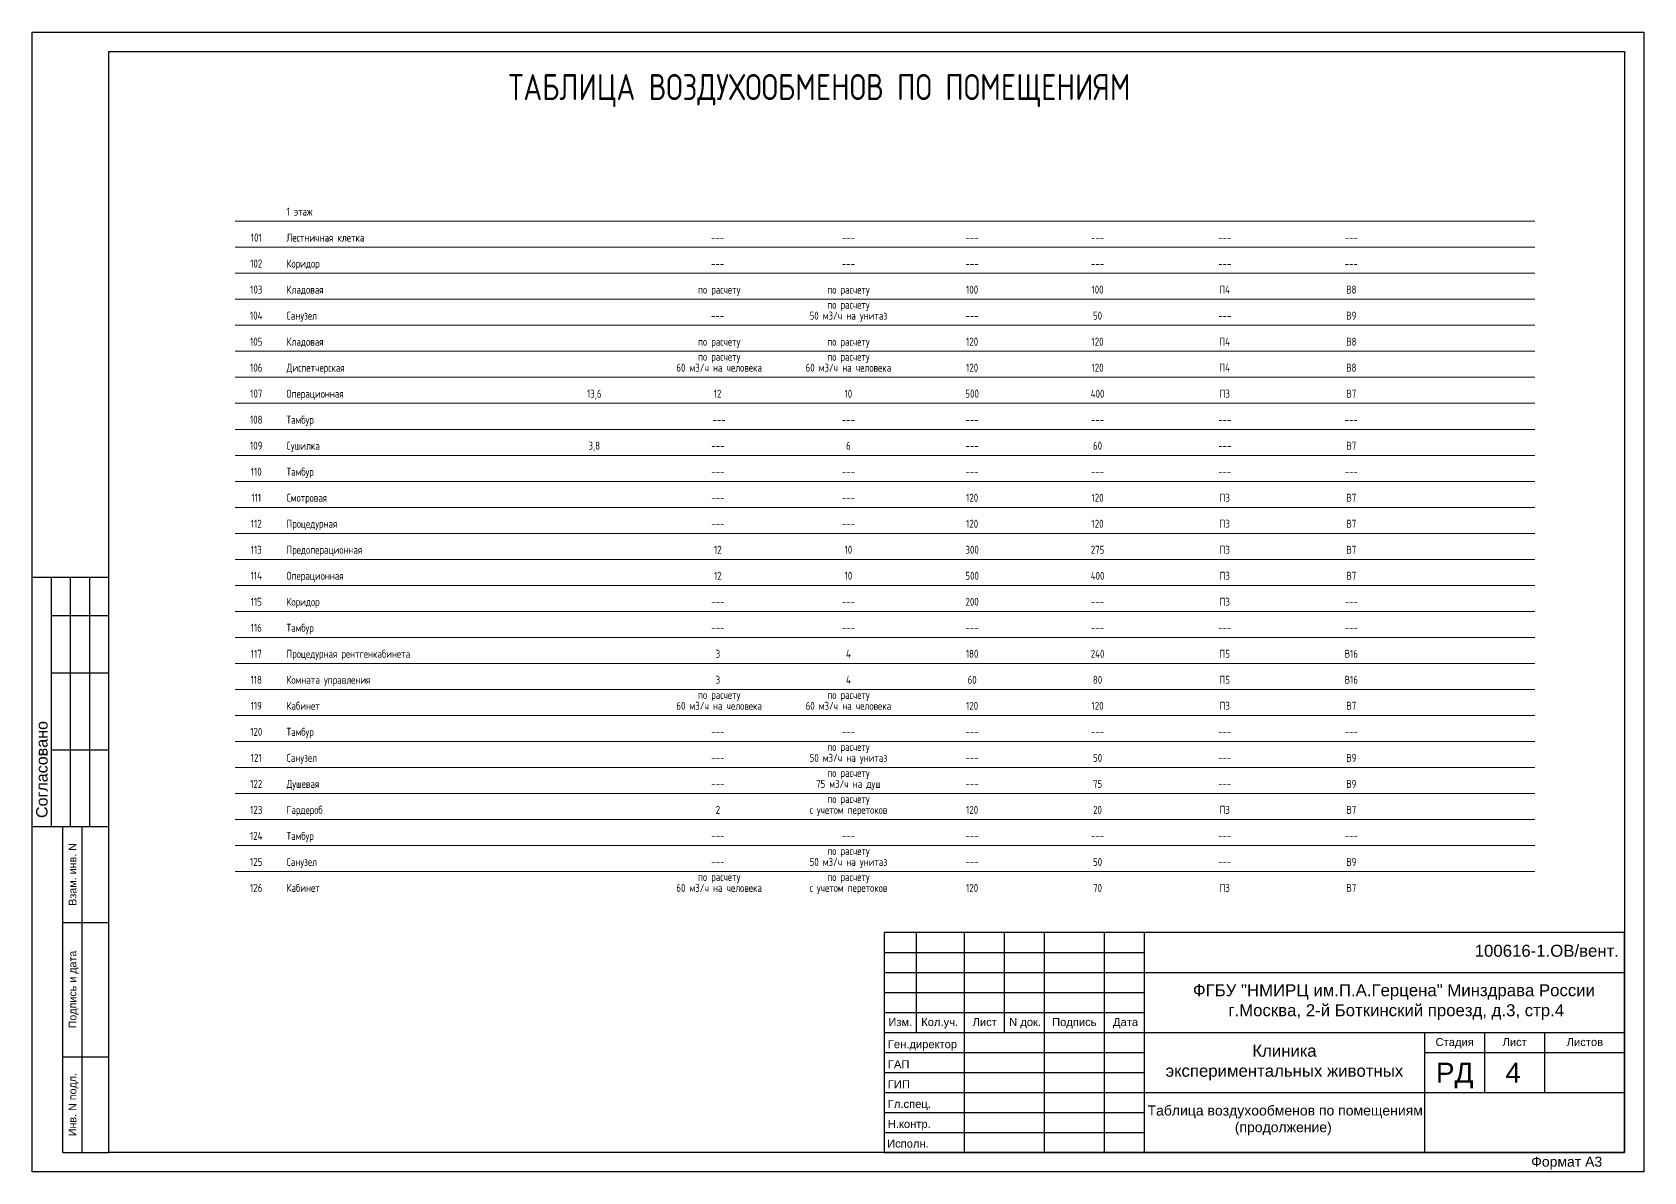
# Model space of a CAD drawing. Header units: millimetres. Extents: x -285783 to 224003, y -270247 to -22062.
# Drawn here: x -122941 to -82672, y -50537 to -22062 of the extents above; entities that cross this region are included whole.
import ezdxf
from ezdxf.enums import TextEntityAlignment as Align

# ---------------------------------------------------------------- set-up
doc = ezdxf.new("R2010")
doc.units = ezdxf.units.MM
for name, color, linetype, lineweight in [('12 текст рамки', 7, 'Continuous', 30), ('13 рамка', 7, 'Continuous', 30), ('A4TXT', 7, 'Continuous', 13), ('DOORS', 7, 'Continuous', 5)]:
    doc.layers.add(name, color=color, linetype=linetype, lineweight=lineweight)
doc.styles.add('SPDS', font='SPDS.shx')
doc.styles.add('РАМКА', font='arial.ttf')
doc.styles.add('ТЕКСТ', font='arial.ttf', dxfattribs={"oblique": 10, "height": 150})

msp = doc.modelspace()

# ---------------------------------------------------------------- linework, layer by layer
at = {"layer": '13 рамка'}
for p, q in [((-122941, -35676), (-121023, -35676)), ((-122461, -41908), (-122461, -35676)), ((-121982, -41908), (-121982, -35676)), ((-121503, -41908), (-121503, -35676)), ((-122461, -36635), (-121023, -36635)), ((-122461, -38073), (-121023, -38073)), ((-122461, -39991), (-121023, -39991)), ((-122941, -41908), (-121023, -41908)), ((-122174, -50058), (-122174, -41908)), ((-121694, -50058), (-121694, -41908)), ((-122174, -44305), (-121023, -44305)), ((-101652, -44558), (-101652, -50058)), ((-83152, -44558), (-101652, -44558)), ((-100852, -44558), (-100852, -47058)), ((-99652, -44558), (-99652, -50058)), ((-98652, -44558), (-98652, -47058)), ((-97652, -44558), (-97652, -50058)), ((-96152, -44558), (-96152, -50058)), ((-95152, -44558), (-95152, -50058)), ((-83152, -50058), (-83152, -44558)), ((-101652, -45058), (-95152, -45058)), ((-101652, -45558), (-83152, -45558)), ((-101652, -46058), (-95152, -46058)), ((-101652, -46558), (-95152, -46558)), ((-101652, -47058), (-83152, -47058)), ((-88152, -47058), (-88152, -50058)), ((-86652, -47058), (-86652, -48558)), ((-85152, -47058), (-85152, -48558)), ((-122174, -47661), (-121023, -47661)), ((-101652, -47558), (-95152, -47558)), ((-88152, -47558), (-83152, -47558)), ((-101652, -48058), (-95152, -48058)), ((-101652, -48058), (-95152, -48058)), ((-101652, -48558), (-83152, -48558)), ((-101652, -49058), (-95152, -49058)), ((-101652, -49058), (-95152, -49058)), ((-101652, -49558), (-95152, -49558)), ((-101652, -49558), (-95152, -49558)), ((-122174, -50058), (-121023, -50058)), ((-101652, -50058), (-83152, -50058)), ((-101652, -50058), (-83152, -50058)), ((-101652, -50058), (-83152, -50058))]:
    msp.add_line(p, q, dxfattribs=at)
for points in [[(-122941, -22062), (-82672, -22062), (-82672, -50537), (-122941, -50537)], [(-121023, -22541), (-83152, -22541), (-83152, -50058), (-121023, -50058)]]:
    msp.add_lwpolyline(points, close=True, dxfattribs=at)
at = {"layer": 'A4TXT'}
for p, q in [((-117872, -26785), (-85394, -26785)), ((-117872, -33935), (-85394, -33935)), ((-117872, -34585), (-85394, -34585)), ((-117872, -35235), (-85394, -35235)), ((-117872, -35885), (-85394, -35885)), ((-117872, -36535), (-85394, -36535)), ((-117872, -37185), (-85394, -37185)), ((-117872, -37835), (-85394, -37835)), ((-117872, -38485), (-85394, -38485)), ((-117872, -39135), (-85394, -39135)), ((-117872, -39785), (-85394, -39785)), ((-117872, -40435), (-85394, -40435)), ((-117872, -41085), (-85394, -41085)), ((-117872, -41735), (-85394, -41735)), ((-117872, -42385), (-85394, -42385)), ((-117872, -43035), (-85394, -43035))]:
    msp.add_line(p, q, dxfattribs=at)
at = {"layer": 'DOORS', "ltscale": 100}
for p, q in [((-117872, -27435), (-85394, -27435)), ((-117872, -28085), (-85394, -28085)), ((-117872, -28735), (-85394, -28735)), ((-117872, -29385), (-85394, -29385)), ((-117872, -30035), (-85394, -30035)), ((-117872, -30685), (-85394, -30685)), ((-117872, -31335), (-85394, -31335)), ((-117872, -31985), (-85394, -31985)), ((-117872, -32635), (-85394, -32635)), ((-117872, -33285), (-85394, -33285))]:
    msp.add_line(p, q, dxfattribs=at)

# ---------------------------------------------------------------- texts
at = {"layer": '12 текст рамки'}
for s, height, style, p in [('ТАБЛИЦА ВОЗДУХООБМЕНОВ ПО ПОМЕЩЕНИЯМ', 650, 'SPDS', (-111040, -23757)), ('100616-1.ОВ/вент.', 300, 'РАМКА', (-86897, -45164))]:
    msp.add_text(s, height=height, dxfattribs=dict(at, style=style)).set_placement(p)
at = {"layer": '12 текст рамки', "color": 7, "lineweight": 15, "ltscale": 0.5, "style": 'SPDS'}
for s, p in [('1 этаж', (-116586, -26644)), ('Лестничная клетка', (-116586, -27294)), ('Коридор', (-116586, -27944)), ('Кладовая', (-116586, -28594)), ('Санузел', (-116586, -29244)), ('Кладовая', (-116586, -29894)), ('Диспетчерская', (-116586, -30544)), ('Операционная', (-116586, -31194)), ('Тамбур', (-116586, -31844)), ('Сушилка', (-116586, -32494)), ('Тамбур', (-116586, -33144)), ('Смотровая', (-116586, -33794)), ('Процедурная', (-116586, -34444)), ('Предоперационная', (-116586, -35094)), ('Операционная', (-116586, -35744)), ('Коридор', (-116586, -36394)), ('Тамбур', (-116586, -37044)), ('Процедурная рентгенкабинета', (-116586, -37694)), ('Комната управления', (-116586, -38344)), ('Кабинет', (-116586, -38994)), ('Тамбур', (-116586, -39644)), ('Санузел', (-116586, -40294)), ('Душевая', (-116586, -40944)), ('Гардероб', (-116586, -41594)), ('Тамбур', (-116586, -42244)), ('Санузел', (-116586, -42894)), ('Кабинет', (-116586, -43544))]:
    msp.add_text(s, height=200, dxfattribs=at).set_placement(p)
for s, p in [('101', (-117343, -27294)), ('---', (-105815, -27294)), ('---', (-102546, -27294)), ('---', (-99455, -27294)), ('---', (-96321, -27294)), ('---', (-93143, -27294)), ('---', (-89981, -27294)), ('102', (-117343, -27944)), ('---', (-105815, -27944)), ('---', (-102546, -27944)), ('---', (-99455, -27944)), ('---', (-96321, -27944)), ('---', (-93143, -27944)), ('---', (-89981, -27944)), ('103', (-117343, -28594)), ('по расчету', (-105776, -28594)), ('по расчету', (-102546, -28594)), ('100', (-99455, -28594)), ('100', (-96321, -28594)), ('П4', (-93143, -28594)), ('В8', (-89981, -28594)), ('по расчету', (-102546, -28971)), ('104', (-117343, -29244)), ('---', (-105815, -29244)), ('50 м3/ч на унитаз', (-102546, -29244)), ('---', (-99455, -29244)), ('50', (-96321, -29244)), ('---', (-93143, -29244)), ('В9', (-89981, -29244)), ('105', (-117343, -29894)), ('по расчету', (-105776, -29894)), ('по расчету', (-102546, -29894)), ('120', (-99455, -29894)), ('120', (-96321, -29894)), ('П4', (-93143, -29894)), ('В8', (-89981, -29894)), ('по расчету', (-105776, -30271)), ('по расчету', (-102546, -30271)), ('106', (-117343, -30544)), ('60 м3/ч на человека', (-105776, -30544)), ('60 м3/ч на человека', (-102546, -30544)), ('120', (-99455, -30544)), ('120', (-96321, -30544)), ('П4', (-93143, -30544)), ('В8', (-89981, -30544)), ('107', (-117343, -31194)), ('13,6', (-108897, -31194)), ('12', (-105815, -31194)), ('10', (-102546, -31194)), ('500', (-99455, -31194)), ('400', (-96321, -31194)), ('П3', (-93143, -31194)), ('В7', (-89981, -31194)), ('108', (-117343, -31844)), ('---', (-105776, -31844)), ('---', (-102546, -31844)), ('---', (-99455, -31844)), ('---', (-96321, -31844)), ('---', (-93143, -31844)), ('---', (-89981, -31844)), ('109', (-117343, -32494)), ('3,8', (-108897, -32494)), ('---', (-105808, -32494)), ('6', (-102546, -32494)), ('---', (-99455, -32494)), ('60', (-96321, -32494)), ('---', (-93143, -32494)), ('В7', (-89981, -32494)), ('110', (-117343, -33144)), ('---', (-105808, -33144)), ('---', (-102546, -33144)), ('---', (-99455, -33144)), ('---', (-96321, -33144)), ('---', (-93143, -33144)), ('---', (-89981, -33144)), ('111', (-117343, -33794)), ('---', (-105808, -33794)), ('---', (-102546, -33794)), ('120', (-99455, -33794)), ('120', (-96321, -33794)), ('П3', (-93143, -33794)), ('В7', (-89981, -33794)), ('112', (-117343, -34444)), ('---', (-105808, -34444)), ('---', (-102546, -34444)), ('120', (-99455, -34444)), ('120', (-96321, -34444)), ('П3', (-93143, -34444)), ('В7', (-89981, -34444)), ('113', (-117343, -35094)), ('12', (-105808, -35094)), ('10', (-102546, -35094)), ('300', (-99455, -35094)), ('275', (-96321, -35094)), ('П3', (-93143, -35094)), ('В7', (-89981, -35094)), ('114', (-117343, -35744)), ('12', (-105808, -35744)), ('10', (-102546, -35744)), ('500', (-99455, -35744)), ('400', (-96321, -35744)), ('П3', (-93143, -35744)), ('В7', (-89981, -35744)), ('115', (-117343, -36394)), ('200', (-99455, -36394)), ('П3', (-93143, -36394)), ('---', (-105808, -36394)), ('---', (-102546, -36394)), ('---', (-96321, -36394)), ('---', (-89981, -36394)), ('116', (-117343, -37044)), ('---', (-105808, -37044)), ('---', (-102546, -37044)), ('---', (-99455, -37044)), ('---', (-96321, -37044)), ('---', (-93143, -37044)), ('---', (-89981, -37044)), ('117', (-117343, -37694)), ('3', (-105808, -37694)), ('4', (-102546, -37694)), ('180', (-99455, -37694)), ('240', (-96321, -37694)), ('П5', (-93143, -37694)), ('В16', (-89981, -37694)), ('118', (-117343, -38344)), ('3', (-105808, -38344)), ('4', (-102546, -38344)), ('60', (-99455, -38344)), ('80', (-96321, -38344)), ('П5', (-93143, -38344)), ('В16', (-89981, -38344)), ('по расчету', (-105776, -38721)), ('по расчету', (-102546, -38721)), ('119', (-117343, -38994)), ('60 м3/ч на человека', (-105776, -38994)), ('60 м3/ч на человека', (-102546, -38994)), ('120', (-99455, -38994)), ('120', (-96321, -38994)), ('П3', (-93143, -38994)), ('В7', (-89981, -38994)), ('120', (-117343, -39644)), ('---', (-105808, -39644)), ('---', (-102546, -39644)), ('---', (-99455, -39644)), ('---', (-96321, -39644)), ('---', (-93143, -39644)), ('---', (-89981, -39644)), ('121', (-117343, -40294)), ('---', (-105808, -40294)), ('50 м3/ч на унитаз', (-102546, -40294)), ('по расчету', (-102546, -40021)), ('---', (-99455, -40294)), ('50', (-96321, -40294)), ('---', (-93143, -40294)), ('В9', (-89981, -40294)), ('по расчету', (-102546, -40671)), ('122', (-117343, -40944)), ('---', (-105808, -40944)), ('75 м3/ч на душ', (-102546, -40944)), ('---', (-99455, -40944)), ('75', (-96321, -40944)), ('---', (-93143, -40944)), ('В9', (-89981, -40944)), ('123', (-117343, -41594)), ('2', (-105808, -41594)), ('с учетом перетоков', (-102546, -41594)), ('по расчету', (-102546, -41321)), ('120', (-99455, -41594)), ('20', (-96321, -41594)), ('П3', (-93143, -41594)), ('В7', (-89981, -41594)), ('124', (-117343, -42244)), ('---', (-105808, -42244)), ('---', (-102546, -42244)), ('---', (-99455, -42244)), ('---', (-96321, -42244)), ('---', (-93143, -42244)), ('---', (-89981, -42244)), ('по расчету', (-102546, -42621)), ('125', (-117343, -42894)), ('---', (-105808, -42894)), ('50 м3/ч на унитаз', (-102546, -42894)), ('---', (-99455, -42894)), ('50', (-96321, -42894)), ('---', (-93143, -42894)), ('В9', (-89981, -42894)), ('126', (-117343, -43544)), ('60 м3/ч на человека', (-105776, -43544)), ('по расчету', (-105776, -43271)), ('с учетом перетоков', (-102546, -43544)), ('по расчету', (-102546, -43271)), ('120', (-99455, -43544)), ('70', (-96321, -43544)), ('П3', (-93143, -43544)), ('В7', (-89981, -43544))]:
    msp.add_text(s, height=200, dxfattribs=at).set_placement(p, align=Align.CENTER)
at = {"layer": '12 текст рамки', "lineweight": 15, "style": 'ТЕКСТ'}
msp.add_text('Согласовано', height=287.63, rotation=90, dxfattribs=at).set_placement((-122701, -41698), align=Align.MIDDLE_LEFT)
for s, p in [('Взам. инв. N', (-121934, -43107)), ('Подпись и дата', (-121934, -45983)), ('Инв. N подл.', (-121934, -48859))]:
    msp.add_text(s, height=191.75, rotation=90, dxfattribs=at).set_placement(p, align=Align.MIDDLE_CENTER)
at = {"layer": '12 текст рамки', "style": 'ТЕКСТ'}
for s, p in [('РД', (-87397, -48311)), ('4', (-85936, -48311))]:
    msp.add_text(s, height=500, dxfattribs=at).set_placement(p, align=Align.CENTER)
msp.add_text('Формат А3', height=250, dxfattribs=at).set_placement((-85484, -50285), align=Align.MIDDLE_LEFT)
at = {"layer": '12 текст рамки', "insert": (-88915, -46296), "char_height": 300, "attachment_point": 5, "style": 'РАМКА'}
msp.add_mtext_dynamic_manual_height_columns('ФГБУ "НМИРЦ им.П.А.Герцена" Минздрава России\\P г.Москва, 2-й Боткинский проезд, д.3, стр.4 ', width=12195.52, gutter_width=1250, heights=[0], dxfattribs=at)
at = {"layer": '12 текст рамки', "width": 7000, "attachment_point": 5, "style": 'РАМКА'}
for s, insert, char_height in [('Клиника\\Pэкспериментальных животных', (-91652, -47808), 300), (' Таблица воздухообменов по помещениям\\P(продолжение)', (-91680, -49252), 250)]:
    msp.add_mtext(s, dxfattribs=dict(at, insert=insert, char_height=char_height))
at = {"layer": '13 рамка', "style": 'ТЕКСТ'}
for s, p in [('Изм.', (-101250, -46895)), ('Кол.уч.', (-100266, -46895)), ('Лист', (-99140, -46895)), ('N док.', (-98131, -46895)), ('Подпись', (-96902, -46895)), ('Дата', (-95621, -46895)), ('Стадия', (-87397, -47395)), ('Лист', (-85899, -47395)), ('Листов', (-84143, -47395))]:
    msp.add_text(s, height=200, dxfattribs=at).set_placement(p, align=Align.CENTER)
for s, p in [('Ген.директор', (-101561, -47449)), ('ГАП', (-101561, -47949)), ('ГИП', (-101561, -48449)), ('Гл.спец.', (-101561, -48942)), ('Н.контр.', (-101561, -49442)), (' Исполн.', (-101658, -49933))]:
    msp.add_text(s, height=200, dxfattribs=at).set_placement(p)

doc.saveas('drawing.dxf')
